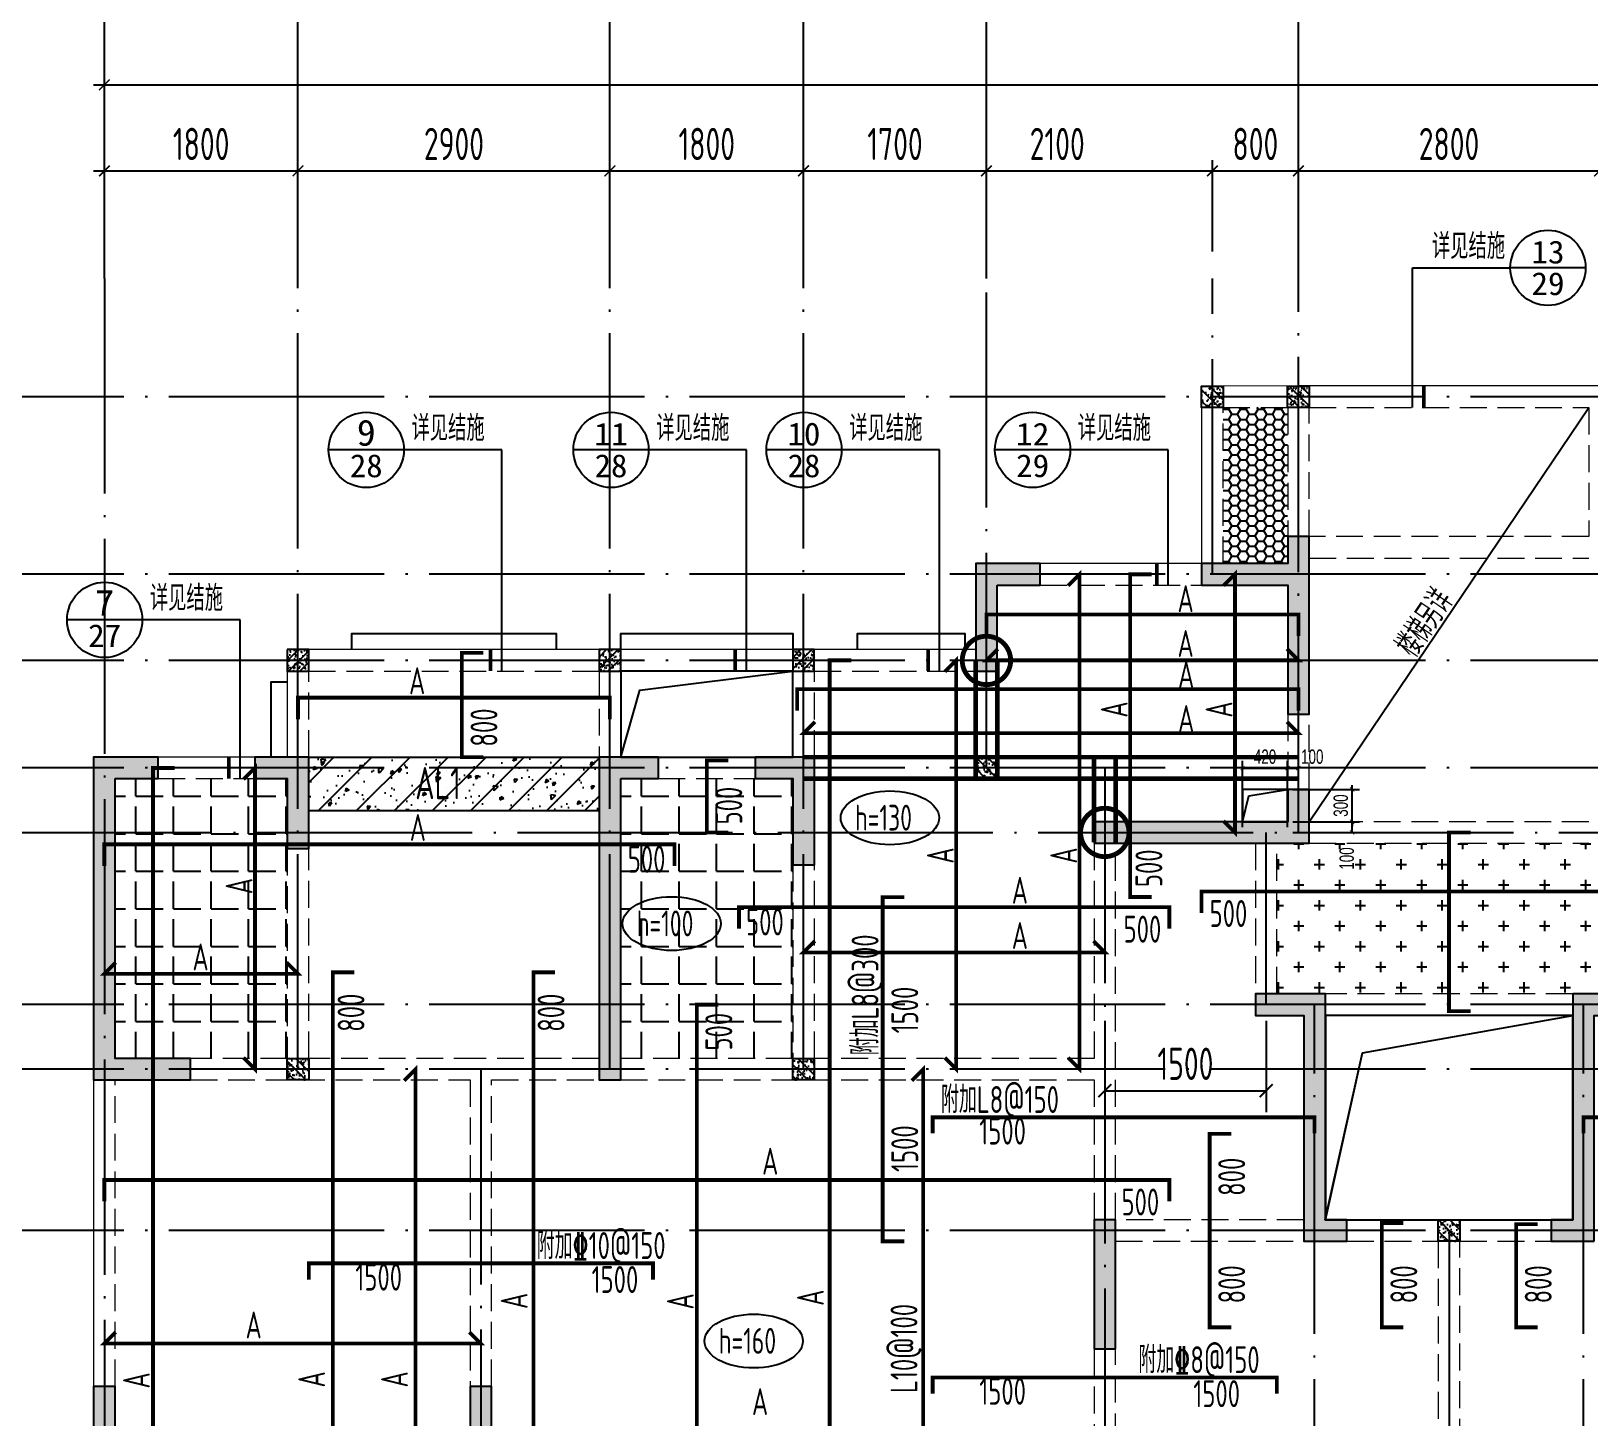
# Model space of a CAD drawing. Extents: x -668857 to 154266, y -275694 to 291306.
# Drawn here: x -226069 to -211589, y 64140 to 77021 of the extents above; entities that cross this region are included whole.
import ezdxf
from ezdxf.enums import TextEntityAlignment as Align

# ---------------------------------------------------------------- set-up
doc = ezdxf.new("R2010")
doc.units = 0
doc.header["$LTSCALE"] = 1000
for name, pattern in [('DASH', [0.35, 0.25, -0.1]), ('DASHED', [0.75, 0.5, -0.25]), ('DOTE', [2.42, 2, -0.2, 0.02, -0.2])]:
    doc.linetypes.add(name, pattern=pattern)
doc.layers.get('0').update_dxf_attribs({"linetype": 'CONTINUOUS'})
doc.layers.get('DEFPOINTS').update_dxf_attribs({"linetype": 'CONTINUOUS'})
doc.layers.add('+公共字体', color=7, linetype='CONTINUOUS', lineweight=20)
for name, color, linetype in [('A-AXIS', 1, 'CONTINUOUS'), ('A-DOTE', 10, 'DOTE'), ('BEAM', 4, 'DASHED'), ('DIM_IDEN', 67, 'CONTINUOUS'), ('PUB_TEXT', 2, 'CONTINUOUS'), ('ROOF', 183, 'CONTINUOUS'), ('S-B板填充', 251, 'CONTINUOUS'), ('S-B板标注', 3, 'CONTINUOUS'), ('S-B板配筋', 6, 'CONTINUOUS'), ('S-B板配筋号', 7, 'CONTINUOUS'), ('S-C承台编号', 6, 'CONTINUOUS'), ('S-D洞口', 4, 'CONTINUOUS'), ('S-D洞口标注', 3, 'CONTINUOUS'), ('S-L主梁线', 4, 'DASH'), ('S-Q墙填充', 252, 'CONTINUOUS'), ('S-Q墙实线', 6, 'CONTINUOUS'), ('S-Q墙标注', 3, 'CONTINUOUS'), ('S-Y一般标注', 3, 'CONTINUOUS'), ('S-板正筋', 2, 'CONTINUOUS'), ('S-构造柱', 212, 'CONTINUOUS'), ('TEXT', 2, 'CONTINUOUS'), ('水平筋标注', 7, 'CONTINUOUS'), ('看线', 251, 'CONTINUOUS'), ('配箍校核', 34, 'CONTINUOUS')]:
    doc.layers.add(name, color=color, linetype=linetype)
doc.styles.add('_TCH_AXIS', font='COMPLEX', dxfattribs={"bigfont": 'GBCBIG'})
doc.styles.add('_TCH_LABEL', font='simhei.ttf')
doc.styles.add('TSSD_DIMENSION', font='Tssdeng.shx', dxfattribs={"width": 0.7, "bigfont": 'tssdchn.shx'})
doc.styles.add('TSSD_REIN', font='tssdeng.shx', dxfattribs={"width": 0.7, "height": 300, "bigfont": 'tssdchn.shx'})
doc.styles.add('结构文字', font='zstxt.shx', dxfattribs={"width": 0.7, "bigfont": 'zshz.shx'})
doc.dimstyles.new('STRUCK', dxfattribs={"dimtxt": 400, "dimasz": 121, "dimexe": 200, "dimexo": 150, "dimgap": 115, "dimtad": 1, "dimdec": 0, "dimdsep": 46, "dimtxsty": '结构文字', "dimblk": 'ARCHTICK', "dimcen": 400, "dimclrd": 3, "dimclre": 3, "dimclrt": 7, "dimadec": 0, "dimazin": 0, "dimtfac": 1, "dimtdec": 0, "dimtix": 1, "dimtmove": 2, "dimatfit": 3, "dimldrblk": '_DIMX', "dimfxl": 0, "dimtolj": 1, "dimtzin": 0, "dimarcsym": 0})
doc.dimstyles.new('STRUCK30', dxfattribs={"dimscale": 0.33333, "dimtxt": 400, "dimasz": 121, "dimexe": 200, "dimexo": 150, "dimgap": 115, "dimtad": 1, "dimdec": 0, "dimdsep": 46, "dimtxsty": '结构文字', "dimblk": 'ARCHTICK', "dimcen": 400, "dimclrd": 3, "dimclre": 3, "dimclrt": 7, "dimadec": 0, "dimazin": 0, "dimtfac": 1, "dimtdec": 0, "dimtix": 1, "dimtmove": 2, "dimatfit": 3, "dimldrblk": '_DIMX', "dimfxl": 0, "dimtolj": 1, "dimtzin": 0, "dimarcsym": 0})
doc.dimstyles.new('TSSD_100_100', dxfattribs={"dimtxt": 300, "dimasz": 100, "dimexe": 100, "dimexo": 250, "dimgap": 100, "dimtad": 1, "dimdec": 0, "dimzin": 0, "dimdsep": 46, "dimtxsty": 'TSSD_DIMENSION', "dimblk": 'ARCHTICK', "dimcen": 0, "dimdle": 100, "dimclrt": 7, "dimadec": 0, "dimazin": 0, "dimtfac": 1, "dimtdec": 0, "dimtix": 1, "dimtmove": 2, "dimatfit": 3, "dimldrblk": 'ARCHTICK', "dimfxl": 0, "dimtolj": 1, "dimtzin": 0, "dimarcsym": 0})

# ---------------------------------------------------------------- blocks, each defined once
blk = doc.blocks.new('_ArchTick')
at = {"color": 0, "linetype": 'ByBlock', "const_width": 0.15}
blk.add_lwpolyline([(-0.5, -0.5), (0.5, 0.5)], dxfattribs=at)
blk = doc.blocks.new('*D151')
at = {"layer": 'DEFPOINTS', "color": 0}
for p in [(6400, 19250), (4600, 18250), (6400, 18250)]:
    blk.add_point(p, dxfattribs=at)
at = {"layer": 'S-Y一般标注', "color": 0, "lineweight": -2}
for p, q in [((4600, 18500), (4600, 19350)), ((6400, 18500), (6400, 19350)), ((4500, 19250), (6500, 19250))]:
    blk.add_line(p, q, dxfattribs=at)
at = {"layer": 'S-Y一般标注', "color": 0, "lineweight": -2, "xscale": 100, "yscale": 100, "zscale": 100, "rotation": 180}
blk.add_blockref('_ArchTick', (4600, 19250), dxfattribs=at)
at = {"layer": 'S-Y一般标注', "color": 0, "lineweight": -2, "xscale": 100, "yscale": 100, "zscale": 100}
blk.add_blockref('_ArchTick', (6400, 19250), dxfattribs=at)
at = {"layer": 'S-Y一般标注', "color": 7, "insert": (5500, 19500), "char_height": 300, "attachment_point": 5, "style": 'TSSD_DIMENSION'}
blk.add_mtext('\\A1;1800', dxfattribs=at)
blk = doc.blocks.new('*D152')
at = {"layer": 'DEFPOINTS', "color": 0}
for p in [(9300, 19250), (6400, 18250), (9300, 18250)]:
    blk.add_point(p, dxfattribs=at)
at = {"layer": 'S-Y一般标注', "color": 0, "lineweight": -2}
for p, q in [((6400, 18500), (6400, 19350)), ((9300, 18500), (9300, 19350)), ((6300, 19250), (9400, 19250))]:
    blk.add_line(p, q, dxfattribs=at)
at = {"layer": 'S-Y一般标注', "color": 0, "lineweight": -2, "xscale": 100, "yscale": 100, "zscale": 100, "rotation": 180}
blk.add_blockref('_ArchTick', (6400, 19250), dxfattribs=at)
at = {"layer": 'S-Y一般标注', "color": 0, "lineweight": -2, "xscale": 100, "yscale": 100, "zscale": 100}
blk.add_blockref('_ArchTick', (9300, 19250), dxfattribs=at)
at = {"layer": 'S-Y一般标注', "color": 7, "insert": (7850, 19500), "char_height": 300, "attachment_point": 5, "style": 'TSSD_DIMENSION'}
blk.add_mtext('\\A1;2900', dxfattribs=at)
blk = doc.blocks.new('*D153')
at = {"layer": 'DEFPOINTS', "color": 0}
for p in [(11100, 19250), (9300, 18250), (11100, 18250)]:
    blk.add_point(p, dxfattribs=at)
at = {"layer": 'S-Y一般标注', "color": 0, "lineweight": -2}
for p, q in [((9300, 18500), (9300, 19350)), ((11100, 18500), (11100, 19350)), ((9200, 19250), (11200, 19250))]:
    blk.add_line(p, q, dxfattribs=at)
at = {"layer": 'S-Y一般标注', "color": 0, "lineweight": -2, "xscale": 100, "yscale": 100, "zscale": 100, "rotation": 180}
blk.add_blockref('_ArchTick', (9300, 19250), dxfattribs=at)
at = {"layer": 'S-Y一般标注', "color": 0, "lineweight": -2, "xscale": 100, "yscale": 100, "zscale": 100}
blk.add_blockref('_ArchTick', (11100, 19250), dxfattribs=at)
at = {"layer": 'S-Y一般标注', "color": 7, "insert": (10200, 19500), "char_height": 300, "attachment_point": 5, "style": 'TSSD_DIMENSION'}
blk.add_mtext('\\A1;1800', dxfattribs=at)
blk = doc.blocks.new('*D154')
at = {"layer": 'DEFPOINTS', "color": 0}
for p in [(12800, 19250), (11100, 18250), (12800, 18250)]:
    blk.add_point(p, dxfattribs=at)
at = {"layer": 'S-Y一般标注', "color": 0, "lineweight": -2}
for p, q in [((11100, 18500), (11100, 19350)), ((12800, 18500), (12800, 19350)), ((11000, 19250), (12900, 19250))]:
    blk.add_line(p, q, dxfattribs=at)
at = {"layer": 'S-Y一般标注', "color": 0, "lineweight": -2, "xscale": 100, "yscale": 100, "zscale": 100, "rotation": 180}
blk.add_blockref('_ArchTick', (11100, 19250), dxfattribs=at)
at = {"layer": 'S-Y一般标注', "color": 0, "lineweight": -2, "xscale": 100, "yscale": 100, "zscale": 100}
blk.add_blockref('_ArchTick', (12800, 19250), dxfattribs=at)
at = {"layer": 'S-Y一般标注', "color": 7, "insert": (11950, 19500), "char_height": 300, "attachment_point": 5, "style": 'TSSD_DIMENSION'}
blk.add_mtext('\\A1;1700', dxfattribs=at)
blk = doc.blocks.new('*D155')
at = {"layer": 'DEFPOINTS', "color": 0}
for p in [(14900, 19250), (12800, 18250), (14900, 18250)]:
    blk.add_point(p, dxfattribs=at)
at = {"layer": 'S-Y一般标注', "color": 0, "lineweight": -2}
for p, q in [((12800, 18500), (12800, 19350)), ((14900, 18500), (14900, 19350)), ((12700, 19250), (15000, 19250))]:
    blk.add_line(p, q, dxfattribs=at)
at = {"layer": 'S-Y一般标注', "color": 0, "lineweight": -2, "xscale": 100, "yscale": 100, "zscale": 100, "rotation": 180}
blk.add_blockref('_ArchTick', (12800, 19250), dxfattribs=at)
at = {"layer": 'S-Y一般标注', "color": 0, "lineweight": -2, "xscale": 100, "yscale": 100, "zscale": 100}
blk.add_blockref('_ArchTick', (14900, 19250), dxfattribs=at)
at = {"layer": 'S-Y一般标注', "color": 7, "insert": (13458, 19500), "char_height": 300, "attachment_point": 5, "style": 'TSSD_DIMENSION'}
blk.add_mtext('\\A1;2100', dxfattribs=at)
blk = doc.blocks.new('*D156')
at = {"layer": 'DEFPOINTS', "color": 0}
for p in [(18500, 19250), (15700, 18250), (18500, 18250)]:
    blk.add_point(p, dxfattribs=at)
at = {"layer": 'S-Y一般标注', "color": 0, "lineweight": -2}
for p, q in [((15700, 18500), (15700, 19350)), ((18500, 18500), (18500, 19350)), ((15600, 19250), (18600, 19250))]:
    blk.add_line(p, q, dxfattribs=at)
at = {"layer": 'S-Y一般标注', "color": 0, "lineweight": -2, "xscale": 100, "yscale": 100, "zscale": 100, "rotation": 180}
blk.add_blockref('_ArchTick', (15700, 19250), dxfattribs=at)
at = {"layer": 'S-Y一般标注', "color": 0, "lineweight": -2, "xscale": 100, "yscale": 100, "zscale": 100}
blk.add_blockref('_ArchTick', (18500, 19250), dxfattribs=at)
at = {"layer": 'S-Y一般标注', "color": 7, "insert": (17100, 19500), "char_height": 300, "attachment_point": 5, "style": 'TSSD_DIMENSION'}
blk.add_mtext('\\A1;2800', dxfattribs=at)
blk = doc.blocks.new('*D173')
at = {"layer": 'DEFPOINTS', "color": 0}
for p in [(54600, 20050), (4600, 18250), (54600, 18250)]:
    blk.add_point(p, dxfattribs=at)
at = {"layer": 'S-Y一般标注', "color": 0, "lineweight": -2}
for p, q in [((4600, 18500), (4600, 20150)), ((54600, 18500), (54600, 20150)), ((4500, 20050), (54700, 20050))]:
    blk.add_line(p, q, dxfattribs=at)
at = {"layer": 'S-Y一般标注', "color": 0, "lineweight": -2, "xscale": 100, "yscale": 100, "zscale": 100, "rotation": 180}
blk.add_blockref('_ArchTick', (4600, 20050), dxfattribs=at)
at = {"layer": 'S-Y一般标注', "color": 0, "lineweight": -2, "xscale": 100, "yscale": 100, "zscale": 100}
blk.add_blockref('_ArchTick', (54600, 20050), dxfattribs=at)
at = {"layer": 'S-Y一般标注', "color": 7, "insert": (29600, 20300), "char_height": 300, "attachment_point": 5, "style": 'TSSD_DIMENSION'}
blk.add_mtext('\\A1;50000', dxfattribs=at)
blk = doc.blocks.new('*D184')
at = {"layer": 'DEFPOINTS', "color": 0}
for p in [(15700, 19250), (14900, 18250), (15700, 18250)]:
    blk.add_point(p, dxfattribs=at)
at = {"layer": 'S-Y一般标注', "color": 0, "lineweight": -2}
for p, q in [((14900, 18500), (14900, 19350)), ((15700, 18500), (15700, 19350)), ((14800, 19250), (15800, 19250))]:
    blk.add_line(p, q, dxfattribs=at)
at = {"layer": 'S-Y一般标注', "color": 0, "lineweight": -2, "xscale": 100, "yscale": 100, "zscale": 100, "rotation": 180}
blk.add_blockref('_ArchTick', (14900, 19250), dxfattribs=at)
at = {"layer": 'S-Y一般标注', "color": 0, "lineweight": -2, "xscale": 100, "yscale": 100, "zscale": 100}
blk.add_blockref('_ArchTick', (15700, 19250), dxfattribs=at)
at = {"layer": 'S-Y一般标注', "color": 7, "insert": (15300, 19500), "char_height": 300, "attachment_point": 5, "style": 'TSSD_DIMENSION'}
blk.add_mtext('\\A1;800', dxfattribs=at)
blk = doc.blocks.new('20210729.03501652')
at = {"layer": '看线', "color": 202, "ltscale": 0.5}
for points in [[(1800, 10900), (1800, 11050), (3700, 11050), (3700, 10900)], [(4300, 10900), (4300, 11050), (5900, 11050), (5900, 10900)], [(6500, 10900), (6500, 11050), (7500, 11050), (7500, 10900)], [(1050, 9900), (1050, 10600), (1200, 10600)]]:
    blk.add_lwpolyline(points, dxfattribs=at)
blk = doc.blocks.new('*D975')
at = {"layer": 'DEFPOINTS', "color": 0}
for p in [(-214389, 69972), (-213789, 69972), (-214389, 69672)]:
    blk.add_point(p, dxfattribs=at)
at = {"layer": 'S-D洞口标注', "color": 3, "lineweight": -2}
for p, q in [((-214339, 69972), (-213722, 69972)), ((-213789, 69972), (-213789, 70012)), ((-213789, 69672), (-213789, 69972)), ((-214339, 69672), (-213722, 69672)), ((-213789, 69672), (-213789, 69632))]:
    blk.add_line(p, q, dxfattribs=at)
at = {"layer": 'S-D洞口标注', "color": 3, "lineweight": -2, "xscale": 40.33293, "yscale": 40.33293, "zscale": 40.33293}
for p, rotation in [((-213789, 69972), 270), ((-213789, 69672), 90)]:
    blk.add_blockref('_ArchTick', p, dxfattribs=dict(at, rotation=rotation))
at = {"layer": 'S-D洞口标注', "color": 7, "insert": (-213894, 69822), "char_height": 133.3, "attachment_point": 5, "rotation": 90, "style": '结构文字'}
blk.add_mtext('\\A1;300', dxfattribs=at)
blk = doc.blocks.new('_DIMX')
blk.add_line((-150, 0), (150, 0))
at = {"const_width": 50}
blk.add_lwpolyline([(-70, -70), (70, 70)], dxfattribs=at)
blk = doc.blocks.new('*D976')
at = {"layer": 'DEFPOINTS', "color": 0}
for p in [(-214389, 70171), (-214809, 69571), (-214389, 69572)]:
    blk.add_point(p, dxfattribs=at)
at = {"layer": 'S-D洞口标注', "color": 3, "lineweight": -2}
for p, q in [((-214809, 69621), (-214809, 70238)), ((-214389, 69622), (-214389, 70238)), ((-214809, 70171), (-214389, 70171))]:
    blk.add_line(p, q, dxfattribs=at)
at = {"layer": 'S-D洞口标注', "color": 3, "lineweight": -2, "xscale": 40.33293, "yscale": 40.33293, "zscale": 40.33293, "rotation": 180}
blk.add_blockref('_ArchTick', (-214809, 70171), dxfattribs=at)
at = {"layer": 'S-D洞口标注', "color": 3, "lineweight": -2, "xscale": 40.33293, "yscale": 40.33293, "zscale": 40.33293}
blk.add_blockref('_ArchTick', (-214389, 70171), dxfattribs=at)
at = {"layer": 'S-D洞口标注', "color": 7, "insert": (-214599, 70276), "char_height": 133.3, "attachment_point": 5, "style": '结构文字'}
blk.add_mtext('\\A1;420', dxfattribs=at)
blk = doc.blocks.new('*D977')
at = {"layer": 'DEFPOINTS', "color": 0}
for p in [(-214289, 70171), (-214389, 69572), (-214289, 69572)]:
    blk.add_point(p, dxfattribs=at)
at = {"layer": 'S-D洞口标注', "color": 3, "lineweight": -2}
for p, q in [((-214389, 69622), (-214389, 70238)), ((-214289, 69622), (-214289, 70238)), ((-214389, 70171), (-214289, 70171))]:
    blk.add_line(p, q, dxfattribs=at)
at = {"layer": 'S-D洞口标注', "color": 3, "lineweight": -2, "xscale": 40.33293, "yscale": 40.33293, "zscale": 40.33293, "rotation": 180}
blk.add_blockref('_ArchTick', (-214389, 70171), dxfattribs=at)
at = {"layer": 'S-D洞口标注', "color": 3, "lineweight": -2, "xscale": 40.33293, "yscale": 40.33293, "zscale": 40.33293}
blk.add_blockref('_ArchTick', (-214289, 70171), dxfattribs=at)
at = {"layer": 'S-D洞口标注', "color": 7, "insert": (-214160, 70276), "char_height": 133.3, "attachment_point": 5, "style": '结构文字'}
blk.add_mtext('\\A1;100', dxfattribs=at)
blk = doc.blocks.new('*D978')
at = {"layer": 'DEFPOINTS', "color": 0}
for p in [(-214389, 69672), (-213789, 69672), (-214389, 69572)]:
    blk.add_point(p, dxfattribs=at)
at = {"layer": 'S-D洞口标注', "color": 3, "lineweight": -2}
for p, q in [((-214339, 69672), (-213722, 69672)), ((-213789, 69572), (-213789, 69672)), ((-214339, 69572), (-213722, 69572))]:
    blk.add_line(p, q, dxfattribs=at)
at = {"layer": 'S-D洞口标注', "color": 3, "lineweight": -2, "xscale": 40.33293, "yscale": 40.33293, "zscale": 40.33293}
for p, rotation in [((-213789, 69672), 90), ((-213789, 69572), 270)]:
    blk.add_blockref('_ArchTick', p, dxfattribs=dict(at, rotation=rotation))
at = {"layer": 'S-D洞口标注', "color": 7, "insert": (-213839, 69330), "char_height": 133.3, "attachment_point": 5, "rotation": 90, "style": '结构文字'}
blk.add_mtext('\\A1;100', dxfattribs=at)
blk = doc.blocks.new('20210803.22403995')
at = {"layer": '+公共字体', "color": 2, "const_width": 45}
for points in [[(-856038, -168387, 1), (-856038, -167937, 1), (-856038, -168387, -1)], [(-854938, -169986, 1), (-854938, -169536, 1), (-854938, -169986, -1)]]:
    blk.add_lwpolyline(points, format="xyb", dxfattribs=at)
blk = doc.blocks.new('20210807.15312791')
at = {"layer": 'S-Q墙填充'}
h = blk.add_hatch(color=252, dxfattribs=at)
h.dxf.hatch_style = 1
h.paths.add_polyline_path([(72216, 67840), (72216, 68190), (72016, 68190), (72016, 67940), (71216, 67940), (71216, 67740), (72016, 67740), (72016, 66540), (72216, 66540)])
h = blk.add_hatch(color=252, dxfattribs=at)
h.dxf.hatch_style = 1
h.paths.add_polyline_path([(69316, 67740), (69716, 67740), (69716, 67940), (69116, 67940), (69116, 66940), (69316, 66940)])
h = blk.add_hatch(color=252, dxfattribs=at)
h.dxf.hatch_style = 1
h.paths.add_polyline_path([(61116, 65940), (61516, 65940), (61516, 66140), (60916, 66140), (60916, 63140), (61816, 63140), (61816, 63340), (61116, 63340)])
h = blk.add_hatch(color=252, dxfattribs=at)
h.dxf.hatch_style = 1
h.paths.add_polyline_path([(62416, 65940), (62716, 65940), (62716, 65290), (62916, 65290), (62916, 66140), (62416, 66140)])
h = blk.add_hatch(color=252, dxfattribs=at)
h.dxf.hatch_style = 1
h.paths.add_polyline_path([(65816, 65940), (66166, 65940), (66166, 66140), (65616, 66140), (65616, 63140), (65816, 63140)])
h = blk.add_hatch(color=252, dxfattribs=at)
h.dxf.hatch_style = 1
h.paths.add_polyline_path([(67616, 66140), (67066, 66140), (67066, 65940), (67416, 65940), (67416, 65140), (67616, 65140)])
h = blk.add_hatch(color=252, dxfattribs=at)
h.dxf.hatch_style = 1
h.paths.add_polyline_path([(70216, 65340), (71816, 65340), (72216, 65340), (72216, 65840), (72016, 65840), (72016, 65540), (71816, 65540), (70216, 65540)])
h = blk.add_hatch(color=252, dxfattribs=at)
h.dxf.hatch_style = 1
h.paths.add_polyline_path([(72366, 61840), (72366, 63940), (71716, 63940), (71716, 63740), (72166, 63740), (72166, 61640), (72566, 61640), (72566, 61840)])
h = blk.add_hatch(color=252, dxfattribs=at)
h.dxf.hatch_style = 1
h.paths.add_polyline_path([(74866, 61640), (74866, 63740), (75316, 63740), (75316, 63940), (74666, 63940), (74666, 61840), (74466, 61840), (74466, 61640)])
h = blk.add_hatch(color=252, dxfattribs=at)
h.dxf.hatch_style = 1
h.paths.add_polyline_path([(70416, 60640), (70416, 61840), (70216, 61840), (70216, 60640)])
h = blk.add_hatch(color=252, dxfattribs=at)
h.dxf.hatch_style = 1
h.paths.add_polyline_path([(61116, 58640), (61116, 60290), (60916, 60290), (60916, 58640)])
h = blk.add_hatch(color=252, dxfattribs=at)
h.dxf.hatch_style = 1
h.paths.add_polyline_path([(64616, 60290), (64416, 60290), (64416, 58840), (63716, 58840), (63616, 58840), (63616, 58640), (63716, 58640), (64616, 58640)])
at = {"layer": 'S-D洞口', "color": 5}
for points in [[(65816, 66140), (67416, 66140), (67416, 66940), (65816, 66940), (65816, 66140), (65993, 66762), (67416, 66940)], [(72366, 61840), (74666, 61840), (74666, 63740), (72366, 63740), (72366, 61840), (72712, 63393), (74666, 63740)]]:
    blk.add_lwpolyline(points, dxfattribs=at)
at = {"layer": 'S-L主梁线', "linetype": 'ByBlock', "lineweight": 18}
for p, q in [((72116, 69590), (71215, 69589)), ((71215, 69589), (71216, 67940)), ((74915, 69590), (72116, 69590)), ((71216, 67940), (69716, 67940)), ((62716, 67140), (62716, 66140)), ((65716, 67140), (62716, 67140)), ((67516, 67140), (65716, 67140)), ((69116, 67140), (67516, 67140)), ((65816, 66940), (67416, 66940)), ((65816, 66140), (65816, 66940)), ((67416, 66940), (67416, 66140)), ((62416, 66140), (61516, 66140)), ((67066, 66140), (66166, 66140)), ((72366, 63740), (74666, 63740)), ((60916, 63140), (60916, 60290)), ((73516, 61840), (72566, 61840)), ((74466, 61840), (73516, 61840))]:
    blk.add_line(p, q, dxfattribs=at)
at = {"layer": 'S-L主梁线', "linetype": 'DASH', "lineweight": 18}
for p, q in [((71415, 69389), (72016, 69390)), ((71416, 67940), (71415, 69389)), ((72016, 69390), (72016, 68190)), ((72216, 69390), (74815, 69390)), ((72216, 68190), (72216, 69390)), ((74815, 69390), (74816, 68190)), ((74816, 68190), (72216, 68190)), ((72216, 67990), (74816, 67990)), ((69716, 67740), (71216, 67740)), ((62916, 66940), (65616, 66940)), ((62916, 66140), (62916, 66940)), ((65616, 66940), (65616, 66140)), ((67616, 66940), (69116, 66940)), ((67616, 66140), (67616, 66940)), ((72016, 66540), (72016, 65840)), ((72216, 65840), (72216, 66540)), ((61516, 65940), (62416, 65940)), ((66166, 65940), (67066, 65940)), ((74816, 65540), (72216, 65540)), ((70216, 65340), (70216, 63340)), ((70416, 63240), (70416, 65340)), ((71716, 65340), (71716, 63940)), ((71916, 63940), (71916, 65340)), ((72216, 65340), (74816, 65340)), ((62716, 65290), (62716, 63340)), ((62916, 63340), (62916, 65290)), ((67416, 65140), (67416, 63340)), ((67616, 63340), (67616, 65140)), ((74666, 63940), (72366, 63940)), ((62716, 63340), (61816, 63340)), ((64516, 63340), (62916, 63340)), ((65616, 63340), (64516, 63340)), ((67416, 63340), (65816, 63340)), ((70216, 63340), (67616, 63340)), ((61116, 60290), (61116, 63140)), ((61816, 63140), (62816, 63140)), ((62816, 63140), (64416, 63140)), ((64416, 63140), (64416, 60290)), ((64616, 63140), (65616, 63140)), ((64616, 60290), (64616, 63140)), ((65816, 63140), (67516, 63140)), ((67516, 63140), (70216, 63140)), ((70216, 63140), (70216, 61840)), ((70416, 61840), (70416, 63240)), ((72166, 61840), (70416, 61840)), ((70416, 61640), (72166, 61640)), ((72566, 61640), (73416, 61640)), ((73416, 61640), (73416, 57640)), ((73616, 57640), (73616, 61640)), ((73616, 61640), (74466, 61640)), ((70216, 60640), (70216, 59090)), ((70416, 59090), (70416, 60640))]:
    blk.add_line(p, q, dxfattribs=at)
at = {"layer": 'S-Q墙实线'}
for points in [[(72216, 67840), (72216, 68190), (72016, 68190), (72016, 67940), (71216, 67940), (71216, 67740), (72016, 67740), (72016, 66540), (72216, 66540), (72216, 67840)], [(63716, 58840), (63616, 58840), (63616, 58640), (63716, 58640), (64616, 58640), (64616, 60290), (64416, 60290), (64416, 58840), (63716, 58840)]]:
    blk.add_lwpolyline(points, dxfattribs=at)
for points in [[(69316, 67740), (69716, 67740), (69716, 67940), (69116, 67940), (69116, 66940), (69316, 66940)], [(61116, 65940), (61516, 65940), (61516, 66140), (60916, 66140), (60916, 63140), (61816, 63140), (61816, 63340), (61116, 63340)], [(62416, 65940), (62716, 65940), (62716, 65290), (62916, 65290), (62916, 66140), (62416, 66140)], [(65816, 65940), (66166, 65940), (66166, 66140), (65616, 66140), (65616, 63140), (65816, 63140)], [(67616, 66140), (67066, 66140), (67066, 65940), (67416, 65940), (67416, 65140), (67616, 65140)], [(70216, 65340), (71816, 65340), (72216, 65340), (72216, 65840), (72016, 65840), (72016, 65540), (71816, 65540), (70216, 65540)], [(72366, 61840), (72366, 63940), (71716, 63940), (71716, 63740), (72166, 63740), (72166, 61640), (72566, 61640), (72566, 61840)], [(74866, 61640), (74866, 63740), (75316, 63740), (75316, 63940), (74666, 63940), (74666, 61840), (74466, 61840), (74466, 61640)], [(70416, 60640), (70416, 61840), (70216, 61840), (70216, 60640)], [(61116, 58640), (61116, 60290), (60916, 60290), (60916, 58640)]]:
    blk.add_lwpolyline(points, close=True, dxfattribs=at)
blk = doc.blocks.new('20210730.02141516')
at = {"layer": 'S-构造柱'}
h = blk.add_hatch(dxfattribs=at)
h.set_pattern_fill('ARMORED', color=256, scale=15, angle=-90, style=0)
h.set_pattern_definition([(320, (-154189.41, 3278673.45), (-9.4128202, -107.5890274), [11.25, -123.75]), (265, (-154189.41, 3278673.45), (112.82882, 20.8127), [9, -99]), (10.4514, (-154190.19, 3278664.49), (103.4159313, -86.7764073), [9.5610285, -105.1713168]), (316.1842, (-154159.41, 3278673.45), (-24.827852, -160.0861573), [16.875, -185.625]), (6.6356, (-154161.48, 3278660.11), (146.117681, -140.199406), [14.341543, -157.75695]), (261.1842, (-154159.41, 3278673.45), (146.11779, -140.199292), [13.5, -148.5]), (291, (-154166.91, 3278658.45), (-60.3928336, -89.5360578), [11.25, -123.75]), (236, (-154166.91, 3278658.45), (108.7725068, -36.4972998), [9, -99]), (341.4514, (-154171.94, 3278650.99), (48.3795745, -126.0333943), [9.5610285, -105.1713168]), (307.5, (-154189.41, 3278673.454), (49.93407807, -1.8239783), [0, -97.8, 0, -100.5, 0, -99.375]), (277.5, (-154189.41, 3278673.454), (59.1617568, -39.4604306), [0, -57.3, 0, -95.55, 0, -37.875]), (237.5, (-154189.41, 3278706.904), (-3.38323076, -80.07336543), [0, -37.5, 0, -117, 0, -155.25]), (227.5, (-154189.41, 3278721.904), (15.0157473, -87.4779254), [0, -48.75, 0, -77.7, 0, -110.25]), (315, (-154189.41, 3278673.454), (53.0330086, 53.0330086), [])])
h.paths.add_polyline_path([(200, 200), (200, 0), (0, 0), (0, 200)])
blk.add_lwpolyline([(200, 200), (200, 0), (0, 0), (0, 200)], close=True, dxfattribs=at)
blk = doc.blocks.new('20210809.18285270')
at = {"layer": 'ROOF', "rotation": 359.9999999538236}
for p in [(10300, 12550), (11100, 12550), (8200, 9100)]:
    blk.add_blockref('20210730.02141516', p, dxfattribs=at)
at = {"layer": 'ROOF', "xscale": -1}
for p in [(2000, 10100), (4900, 10100), (6700, 10100)]:
    blk.add_blockref('20210730.02141516', p, dxfattribs=at)
at = {"layer": 'ROOF'}
for p in [(1800, 6300), (6500, 6300), (12500, 4800)]:
    blk.add_blockref('20210730.02141516', p, dxfattribs=at)
blk = doc.blocks.new('*D291')
at = {"layer": 'DEFPOINTS', "color": 0}
for p in [(-205458, -4859), (-203959, -4859), (-203959, -5659)]:
    blk.add_point(p, dxfattribs=at)
at = {"layer": 'S-Q墙标注', "color": 3, "lineweight": -2}
for p, q in [((-205458, -5009), (-205458, -5859)), ((-203959, -5009), (-203959, -5859)), ((-205458, -5659), (-203959, -5659))]:
    blk.add_line(p, q, dxfattribs=at)
at = {"layer": 'S-Q墙标注', "color": 3, "lineweight": -2, "xscale": 121, "yscale": 121, "zscale": 121, "rotation": 180}
blk.add_blockref('_ArchTick', (-205458, -5659), dxfattribs=at)
at = {"layer": 'S-Q墙标注', "color": 3, "lineweight": -2, "xscale": 121, "yscale": 121, "zscale": 121}
blk.add_blockref('_ArchTick', (-203959, -5659), dxfattribs=at)
at = {"layer": 'S-Q墙标注', "color": 7, "insert": (-204709, -5409), "char_height": 300, "attachment_point": 5, "style": 'TSSD_REIN'}
blk.add_mtext('\\A1;1500', dxfattribs=at)
blk = doc.blocks.new('20210811.10050802')
at = {"layer": 'DIM_IDEN'}
for p, q in [((12508, 15853), (13417, 15853)), ((12508, 14555), (12508, 15853)), ((14117, 15853), (13417, 15853)), ((3132, 14161), (2432, 14161)), ((4041, 14161), (3132, 14161)), ((4041, 12105), (4041, 14161)), ((5407, 14161), (4707, 14161)), ((6316, 14161), (5407, 14161)), ((6316, 12105), (6316, 14161)), ((7201, 14161), (6501, 14161)), ((8110, 14161), (7201, 14161)), ((8110, 12105), (8110, 14161)), ((9326, 14161), (8626, 14161)), ((10235, 14161), (9326, 14161)), ((10235, 12905), (10235, 14161)), ((700, 12581), (0, 12581)), ((1609, 12581), (700, 12581)), ((1609, 11105), (1609, 12581))]:
    blk.add_line(p, q, dxfattribs=at)
at = {"layer": 'DIM_IDEN', "const_width": 35}
for points in [[(12613, 14555), (12613, 14755)], [(10130, 12905), (10130, 13105)], [(3936, 12105), (3936, 12305)], [(6211, 12105), (6211, 12305)], [(8005, 12105), (8005, 12305)], [(1504, 11105), (1504, 11305)]]:
    blk.add_lwpolyline(points, dxfattribs=at)
at = {"layer": 'DIM_IDEN'}
for centre in [(13767, 15853), (2782, 14161), (5057, 14161), (6851, 14161), (8976, 14161), (350, 12581)]:
    blk.add_circle(centre, 350, dxfattribs=at)
at = {"layer": 'PUB_TEXT', "style": '_TCH_AXIS'}
for p in [(12688, 15936), (3202, 14245), (5477, 14245), (7271, 14245), (9396, 14245), (770, 12665)]:
    blk.add_text('详见结施', height=236.3, dxfattribs=at).set_placement(p)
at = {"layer": 'PUB_TEXT', "style": '_TCH_LABEL'}
for s, height, width, p, p2 in [('13', 212.7, 1.00565, (13613, 15894), (13921, 15894)), ('29', 212.7, 1.00565, (13613, 15600), (13921, 15600)), ('9', 242, 1.011364, (2694, 14200), (2870, 14200)), ('11', 210.8, 1.034884, (4900, 14202), (5214, 14202)), ('10', 213.8, 0.988889, (6699, 14202), (7003, 14202)), ('12', 211.6, 1.022989, (8821, 14202), (9132, 14202)), ('28', 213.8, 0.988889, (2630, 13907), (2934, 13907)), ('28', 213.8, 0.988889, (4905, 13907), (5209, 13907)), ('28', 213.8, 0.988889, (6699, 13907), (7003, 13907)), ('29', 212.7, 1.00565, (8823, 13908), (9130, 13908)), ('7', 241, 1.053254, (259, 12620), (441, 12620)), ('27', 212.3, 1.011364, (196, 12328), (504, 12328))]:
    blk.add_text(s, height=height, dxfattribs=dict(at, width=width)).set_placement(p, p2, align=Align.FIT)
blk = doc.blocks.new('20210726.16395156')
at = {"layer": 'A-AXIS'}
for p, q in [((4600, 18249.9), (4600, 21049.9)), ((6400, 18249.9), (6400, 21049.9)), ((9300, 18249.9), (9300, 21049.9)), ((11100, 18249.9), (11100, 21049.9)), ((12800, 18249.9), (12800, 21049.9)), ((15700, 18249.9), (15700, 21049.9))]:
    blk.add_line(p, q, dxfattribs=at)
at = {"layer": 'A-DOTE'}
for p, q in [((4600, 18249.9), (4600, 3600)), ((6400, 10900), (6400, 18249.9)), ((9300, 10900), (9300, 18249.9)), ((11100, 10900), (11100, 18249.9)), ((12800, 13700), (12800, 18249.9)), ((14900, 15500), (14900, 18249.9)), ((15700, 13100.3), (15700, 18249.9)), ((55600, 17150), (3600, 17150)), ((55600, 15500), (3600, 15500)), ((55600, 14700), (3600, 14700)), ((55600, 13700), (3600, 13700)), ((13900.2, 13700), (13900, 3600)), ((3600, 13100.3), (55600, 13100.3)), ((15400, 11500), (15400, 13100)), ((55600, 11500), (3600, 11500)), ((15850, 3600), (15850, 11500)), ((18350, 3600.1), (18350, 11500)), ((55600, 10900), (3600, 10900)), ((8100, 10900), (8100, 3600)), ((55600, 9400), (3600, 9400)), ((17100, 9400), (17100, 3600))]:
    blk.add_line(p, q, dxfattribs=at)
at = {"layer": 'S-Y一般标注'}
for base, p1, p2, picture, middle in [((54600, 20049.9), (4600, 18249.9), (54600, 18249.9), '*D173', (29600, 20299.9)), ((6400, 19249.9), (4600, 18249.9), (6400, 18249.9), '*D151', (5500, 19499.9)), ((9300, 19249.9), (6400, 18249.9), (9300, 18249.9), '*D152', (7850, 19499.9)), ((11100, 19249.9), (9300, 18249.9), (11100, 18249.9), '*D153', (10200, 19499.9)), ((12800, 19249.9), (11100, 18249.9), (12800, 18249.9), '*D154', (11950, 19499.9)), ((15700, 19249.9), (14900, 18249.9), (15700, 18249.9), '*D184', (15300, 19499.9)), ((18500, 19249.9), (15700, 18249.9), (18500, 18249.9), '*D156', (17100, 19499.9))]:
    dim = blk.add_linear_dim(base=base, p1=p1, p2=p2, dimstyle='TSSD_100_100', dxfattribs=at)
    dim.commit()
    dim.dimension.update_dxf_attribs({"geometry": picture, "text_midpoint": middle})
dim = blk.add_linear_dim(base=(14900, 19249.9), p1=(12800, 18249.9), p2=(14900, 18249.9), dimstyle='TSSD_100_100', dxfattribs=at)
dim.commit()
dim.dimension.update_dxf_attribs({"geometry": '*D155', "text_midpoint": (13458.1, 19499.9), "dimtype": 160})
blk = doc.blocks.new('20210810.19092027')
at = {"layer": 'S-Q墙标注'}
dim = blk.add_linear_dim(base=(96017.8, 61274), p1=(94518, 62074), p2=(96017.8, 62074), dimstyle='STRUCK', override={"dimtxt": 300, "dimgap": 100, "dimtxsty": 'TSSD_REIN'}, dxfattribs=at)
dim.commit()
dim.dimension.update_dxf_attribs({"geometry": '*D291', "text_midpoint": (95267.9, 61524), "insert": (299976.5, 66933)})

msp = doc.modelspace()

# ---------------------------------------------------------------- hatches: boundary and pattern name
at = {"layer": 'BEAM', "linetype": 'ByBlock'}
h = msp.add_hatch(dxfattribs=at)
h.set_pattern_fill('ARMORED', color=252, scale=50, angle=180, style=0)
h.set_pattern_definition([(230, (-441259.76, 1984193.14), (-358.63009, 31.376067), [37.5, -412.5]), (175, (-441259.76, 1984193.14), (69.37567, -376.09607), [30, -330]), (280.4514, (-441289.64, 1984195.76), (-289.25469, -344.71977), [31.870095, -350.571056]), (226.1842, (-441259.76, 1984093.14), (-533.62052, 82.75951), [56.25, -618.75]), (276.6356, (-441304.2, 1984100.04), (-467.33135, -487.05894), [47.80514, -525.8565]), (171.1842, (-441259.76, 1984093.14), (-467.33097, -487.0593), [45, -495]), (201, (-441309.76, 1984118.14), (-298.453526, 201.309445), [37.5, -412.5]), (146, (-441309.76, 1984118.14), (-121.657666, -362.57502), [30, -330]), (251.4514, (-441334.63, 1984134.9), (-420.111314, -161.26525), [31.870095, -350.571056]), (217.5, (-441259.76, 1984193.14), (-6.079928, -166.446927), [0, -326, 0, -335, 0, -331.25]), (187.5, (-441259.76, 1984193.14), (-131.534769, -197.205856), [0, -191, 0, -318.5, 0, -126.25]), (147.5, (-441148.26, 1984193.14), (-266.911218, 11.277436), [0, -125, 0, -390, 0, -517.5]), (137.5, (-441098.26, 1984193.14), (-291.593085, -50.05249), [0, -162.5, 0, -259, 0, -367.5]), (225, (-441259.76, 1984193.14), (176.776695, -176.776695), [])])
h.paths.add_polyline_path([(-220788.62, 69771.84), (-223488.62, 69771.84), (-223488.62, 70271.84), (-220788.62, 70271.84)])
at = {"layer": 'S-B板填充', "linetype": 'ByBlock'}
h = msp.add_hatch(dxfattribs=at)
h.set_pattern_fill('HONEY', color=252, scale=17.142857, style=0)
h.set_pattern_definition([(0, (-159310.015, -110514.71), (81.642857, 47.136514), [54.42857, -108.857143]), (120, (-159310.015, -110514.71), (-81.642847, 47.136531), [54.42857, -108.857143]), (60, (-159310.015, -110514.71), (1e-05, 94.273045), [-108.857143, 54.42857])])
h.paths.add_polyline_path([(-214988.78, 72071.83), (-214388.64, 72071.83), (-214388.64, 73521.69), (-214988.78, 73521.69)])
at = {"layer": 'S-B板填充'}
h = msp.add_hatch(dxfattribs=at)
h.set_pattern_fill('ANGLE', color=252, scale=50, style=0)
h.set_pattern_definition([(0, (-127654.7, -78172.04), (0, 349.25), [254, -95.25]), (90, (-127654.7, -78172.04), (-349.25, 2e-14), [254, -95.25])])
h.paths.add_polyline_path([(-225288.64, 70071.83), (-223688.62, 70071.83), (-223688.62, 67471.83), (-225288.64, 67471.83)])
h = msp.add_hatch(dxfattribs=at)
h.set_pattern_fill('ANGLE', color=252, scale=50, style=0)
h.set_pattern_definition([(0, (-122954.7, -78172.04), (0, 349.25), [254, -95.25]), (90, (-122954.7, -78172.04), (-349.25, 2e-14), [254, -95.25])])
h.paths.add_polyline_path([(-220588.64, 70071.83), (-218988.62, 70071.83), (-218988.62, 67471.83), (-220588.64, 67471.83)])
h = msp.add_hatch(dxfattribs=at)
h.set_pattern_fill('CROSS', color=252, scale=30, style=0)
h.set_pattern_definition([(0, (-127654.7, -78172.04), (190.5, 190.5), [95.25, -285.75]), (90, (-127607.07, -78219.66), (-190.5, 190.5), [95.25, -285.75])])
h.paths.add_polyline_path([(-214488.7, 69472.1), (-211288.76, 69472.1), (-211288.76, 68071.83), (-214488.7, 68071.83)])

# ---------------------------------------------------------------- linework, layer by layer
at = {"layer": 'BEAM', "linetype": 'ByBlock'}
msp.add_lwpolyline([(-220788.62, 69771.84), (-223488.62, 69771.84), (-223488.62, 70271.84), (-220788.62, 70271.84)], close=True, dxfattribs=at)
at = {"layer": 'S-B板标注'}
for centre in [(-218085.95, 69707.74), (-220114.71, 68724.91), (-219352.04, 64844.79)]:
    msp.add_ellipse(centre, major_axis=(-457.33, 0), ratio=0.54724159, dxfattribs=at)
at = {"layer": 'S-B板配筋', "lineweight": 35, "const_width": 35}
for points in [[(-216428.69, 67477.89), (-216322.62, 67371.83), (-216322.62, 71971.83), (-216428.69, 71865.76)], [(-215653.44, 68972.1), (-215853.44, 68972.1), (-215853.44, 71971.83), (-215653.44, 71971.83)], [(-214984.47, 69678.16), (-214878.41, 69572.1), (-214878.41, 71971.83), (-214984.47, 71865.76)], [(-217188.65, 71398.22), (-217188.65, 71598.22), (-214288.64, 71598.22), (-214288.64, 71398.22)], [(-221864.72, 70271.83), (-222064.72, 70271.83), (-222064.72, 71241.83), (-221864.72, 71241.83)], [(-217082.58, 71277.89), (-217188.64, 71171.83), (-214288.64, 71171.83), (-214394.71, 71277.89)], [(-218445.58, 61071.99), (-218645.58, 61071.99), (-218645.58, 71171.83), (-218445.58, 71171.83)], [(-217575.47, 67477.89), (-217469.4, 67371.83), (-217469.4, 71171.83), (-217575.47, 71065.76)], [(-223588.63, 70625.28), (-223588.63, 70825.28), (-220688.64, 70825.3), (-220688.64, 70625.3)], [(-218948.62, 70705.19), (-218948.62, 70905.19), (-214288.63, 70905.19), (-214288.63, 70705.19)], [(-218782.57, 70601.2), (-218888.63, 70495.13), (-214288.65, 70495.12), (-214394.71, 70601.19)], [(-219588.62, 69571.83), (-219788.62, 69571.83), (-219788.62, 70241.83), (-219588.62, 70241.83)], [(-224736.03, 62871.83), (-224936.03, 62871.83), (-224936.03, 70171.83), (-224736.03, 70171.83)], [(-224094.62, 67477.89), (-223988.55, 67371.83), (-223988.55, 70171.83), (-224094.62, 70065.76)], [(-212688.63, 67911.83), (-212888.63, 67911.83), (-212888.63, 69572.1), (-212688.63, 69572.1)], [(-225388.65, 69261.49), (-225388.65, 69461.49), (-220088.62, 69461.49), (-220088.62, 69261.49)], [(-217953.01, 65771.83), (-218153.01, 65771.83), (-218153.01, 68971.83), (-217953.01, 68971.83)], [(-215188.7, 68823.79), (-215188.7, 69023.79), (-210588.76, 69023.79), (-210588.76, 68823.79)], [(-219488.62, 68678.22), (-219488.62, 68878.22), (-215488.63, 68878.23), (-215488.63, 68678.23)], [(-218782.57, 68563.45), (-218888.63, 68457.39), (-216088.46, 68457.39), (-216194.53, 68563.45)], [(-225282.57, 68363.74), (-225388.63, 68257.68), (-223588.63, 68257.68), (-223694.7, 68363.74)], [(-223065.56, 62871.83), (-223265.56, 62871.83), (-223265.56, 68271.83), (-223065.56, 68271.83)], [(-221199.79, 61071.99), (-221399.79, 61071.99), (-221399.79, 68271.83), (-221199.79, 68271.83)], [(-219681.29, 61071.99), (-219881.29, 61071.99), (-219881.29, 67971.83), (-219681.29, 67971.83)], [(-222601.39, 62977.89), (-222495.33, 62871.83), (-222495.33, 67371.83), (-222601.39, 67265.76)], [(-217882.99, 61178.06), (-217776.93, 61071.99), (-217776.93, 67371.83), (-217882.99, 67265.76)], [(-217688.63, 66774.16), (-217688.63, 66924.16), (-214138.63, 66924.16), (-214138.63, 66774.16)], [(-208088.61, 66774.16), (-208088.61, 66924.16), (-211638.61, 66924.16), (-211638.61, 66774.16)], [(-214913.63, 64971.83), (-215113.63, 64971.83), (-215113.63, 66771.83), (-214913.63, 66771.83)], [(-215488.62, 66142.17), (-215488.62, 66342.17), (-225388.63, 66342.17), (-225388.63, 66142.17)], [(-213313.63, 64971.83), (-213513.63, 64971.83), (-213513.63, 65941.83), (-213313.63, 65941.83)], [(-212063.63, 64971.83), (-212263.63, 64971.83), (-212263.63, 65931.83), (-212063.63, 65931.83)], [(-223488.63, 65416.78), (-223488.63, 65566.78), (-220288.63, 65566.78), (-220288.63, 65416.78)], [(-225282.57, 64927.43), (-225388.63, 64821.37), (-221888.63, 64821.37), (-221994.7, 64927.43)], [(-217688.54, 64355.86), (-217688.54, 64505.86), (-214488.54, 64505.86), (-214488.54, 64355.86)]]:
    msp.add_lwpolyline(points, dxfattribs=at)
at = {"layer": 'S-B板配筋号', "color": 1}
msp.add_lwpolyline([(-214188.64, 69672.1), (-211589.12, 73521.83)], dxfattribs=at)
at = {"layer": 'S-D洞口', "color": 5}
for points in [[(-220588.62, 70271.83), (-218988.62, 70271.83), (-218988.62, 71071.83), (-220588.62, 71071.83), (-220588.62, 70271.83), (-220410.85, 70894.05), (-218988.62, 71071.83)], [(-214808.64, 69672.1), (-214388.64, 69672.1), (-214388.64, 69972.1), (-214808.64, 69972.1), (-214808.64, 69672.1), (-214750.3, 69913.77), (-214388.64, 69972.1)], [(-214038.63, 65971.83), (-211738.63, 65971.83), (-211738.63, 67871.83), (-214038.63, 67871.83), (-214038.63, 65971.83), (-213691.81, 67525), (-211738.63, 67871.83)]]:
    msp.add_lwpolyline(points, dxfattribs=at)
at = {"layer": 'S-板正筋', "color": 5, "linetype": 'DASH', "const_width": 42.86}
for points in [[(-217288.63, 71171.83), (-217288.63, 70071.83)], [(-217088.63, 71171.83), (-217088.63, 70071.83)], [(-214288.62, 70271.83), (-218888.63, 70271.83)], [(-216188.63, 69481.38), (-216188.63, 70271.83)], [(-215988.62, 69481.38), (-215988.62, 70271.83)], [(-214288.62, 70071.83), (-218888.63, 70071.83)]]:
    msp.add_lwpolyline(points, dxfattribs=at)

# ---------------------------------------------------------------- block references
msp.add_blockref('20210729.03501652', (-224888.65, 60371.83))
at = {"layer": 'A-DOTE'}
msp.add_blockref('20210726.16395156', (-229988.63, 56471.78), dxfattribs=at)
at = {"layer": 'PUB_TEXT'}
msp.add_blockref('20210811.10050802', (-225735.72, 58967.2), dxfattribs=at)
at = {"layer": 'S-C承台编号'}
msp.add_blockref('20210803.22403995', (638849.5, 239333.36), dxfattribs=at)
at = {"layer": 'S-Q墙填充'}
msp.add_blockref('20210807.15312791', (-286404.28, 4132.29), dxfattribs=at)
at = {"layer": '水平筋标注'}
msp.add_blockref('20210810.19092027', (-310606.47, 5897.84), dxfattribs=at)
at = {"layer": '配箍校核'}
msp.add_blockref('20210809.18285270', (-225488.65, 60971.66), dxfattribs=at)

# ---------------------------------------------------------------- texts
at = {"layer": 'S-B板标注', "color": 7, "style": 'TSSD_REIN', "width": 0.7}
for s, p in [('h=130', (-218410.64, 69589.6)), ('h=100', (-220439.4, 68606.76)), ('h=160', (-219676.73, 64726.64))]:
    msp.add_text(s, height=240, dxfattribs=at).set_placement(p)
at = {"layer": 'S-B板配筋号', "color": 1, "style": 'TSSD_REIN', "width": 0.7}
for s, p in [('A', (-215412.15, 71620.63)), ('A', (-215412.15, 71203.68)), ('A', (-222555.87, 70857.15)), ('A', (-215407.35, 70916.68)), ('A', (-215407.35, 70506.62)), ('A', (-222549.47, 69493.34)), ('A', (-216953.04, 68910.08)), ('A', (-216953.04, 68489.24)), ('A', (-224569.36, 68289.53)), ('附加L8@150', (-217610.99, 66964.72)), ('A', (-219273.92, 66391.57)), ('附加%%13210@150', (-221369.3, 65607.34)), ('A', (-224075.63, 64869.71)), ('附加%%1328@150', (-215775.49, 64546.42)), ('A', (-219368.14, 64156.45))]:
    msp.add_text(s, height=250, dxfattribs=at).set_placement(p)
for s, rotation, p in [('楼梯另详', 55.970982, (-213198.94, 71178.22)), ('A', 449.999992, (-215876.06, 70639.51)), ('A', 449.999992, (-214901.03, 70639.51)), ('A', 449.999992, (-217492.02, 69282.38)), ('A', 449.999992, (-216345.24, 69282.38)), ('A', 449.999992, (-224011.17, 68998.19)), ('附加L8@300', 449.999992, (-218191.63, 67500.96)), ('A', 89.999992, (-218699.94, 65172.33)), ('L10@100', 449.999992, (-217830.04, 64361.51)), ('A', 89.999992, (-221454.15, 65142.56)), ('A', 89.999992, (-219909.03, 65137.99)), ('A', 449.999992, (-224965.49, 64403.53)), ('A', 449.999992, (-223336.47, 64412.94)), ('A', 449.999992, (-222566.24, 64412.94))]:
    msp.add_text(s, height=250, rotation=rotation, dxfattribs=at).set_placement(p)
at = {"layer": 'S-B板配筋号', "style": 'TSSD_REIN', "width": 0.7}
for s, rotation, p in [('800', 449.999992, (-221984.72, 70547.32)), ('500', 449.999992, (-219708.62, 69821.83)), ('500', 449.999992, (-215803.37, 69239.31)), ('800', 89.999992, (-223220.24, 67896.67)), ('800', 89.999992, (-221360.76, 67896.67)), ('1500', 449.999992, (-218073.01, 67921.83)), ('500', 89.999992, (-219801.29, 67720.1)), ('1500', 449.999992, (-218073.01, 66633.38)), ('800', 449.999992, (-215033.63, 66371.83)), ('800', 449.999992, (-215033.63, 65371.83)), ('800', 449.999992, (-213433.63, 65371.83)), ('800', 449.999992, (-212183.63, 65371.83))]:
    msp.add_text(s, height=250, rotation=rotation, dxfattribs=at).set_placement(p, align=Align.TOP_CENTER)
for s, p in [('500', (-220347.65, 69448.7)), ('500', (-214938.7, 68943.79)), ('500', (-219247.66, 68865.44)), ('500', (-215738.63, 68798.23)), ('1500', (-217038.29, 66921.13)), ('500', (-215758.02, 66262.17)), ('1500', (-222838.29, 65563.75)), ('1500', (-220642.03, 65541.45)), ('1500', (-217038.2, 64502.83)), ('1500', (-215048.23, 64480.53))]:
    msp.add_text(s, height=250, dxfattribs=at).set_placement(p, align=Align.TOP_CENTER)
at = {"layer": 'TEXT', "color": 1, "style": 'TSSD_REIN', "width": 0.7}
msp.add_text('AL1', height=300, dxfattribs=at).set_placement((-222073.96, 69881.23, 0), align=Align.RIGHT)

# ---------------------------------------------------------------- dimensions: what is measured, and where the dimension line sits
at = {"layer": 'S-D洞口标注'}
dim = msp.add_linear_dim(base=(-214388.64, 70171.5), p1=(-214808.64, 69571.5), p2=(-214388.64, 69572.1), dimstyle='STRUCK30', dxfattribs=at)
dim.commit()
dim.dimension.update_dxf_attribs({"geometry": '*D976', "text_midpoint": (-214598.64, 70276.5)})
dim = msp.add_linear_dim(base=(-214288.65, 70171.5), p1=(-214388.64, 69572.1), p2=(-214288.65, 69572.1), dimstyle='STRUCK30', dxfattribs=at)
dim.commit()
dim.dimension.update_dxf_attribs({"geometry": '*D977', "text_midpoint": (-214159.76, 70276.5), "dimtype": 160})
dim = msp.add_linear_dim(base=(-213788.64, 69972.1), p1=(-214388.64, 69672.1), p2=(-214388.64, 69972.1), angle=90, dimstyle='STRUCK30', dxfattribs=at)
dim.commit()
dim.dimension.update_dxf_attribs({"geometry": '*D975', "text_midpoint": (-213893.63, 69822.1)})
dim = msp.add_linear_dim(base=(-213788.64, 69672.1), p1=(-214388.64, 69572.1), p2=(-214388.64, 69672.1), angle=90, dimstyle='STRUCK30', dxfattribs=at)
dim.commit()
dim.dimension.update_dxf_attribs({"geometry": '*D978', "text_midpoint": (-213838.64, 69330.18), "dimtype": 160})

doc.saveas('drawing.dxf')
